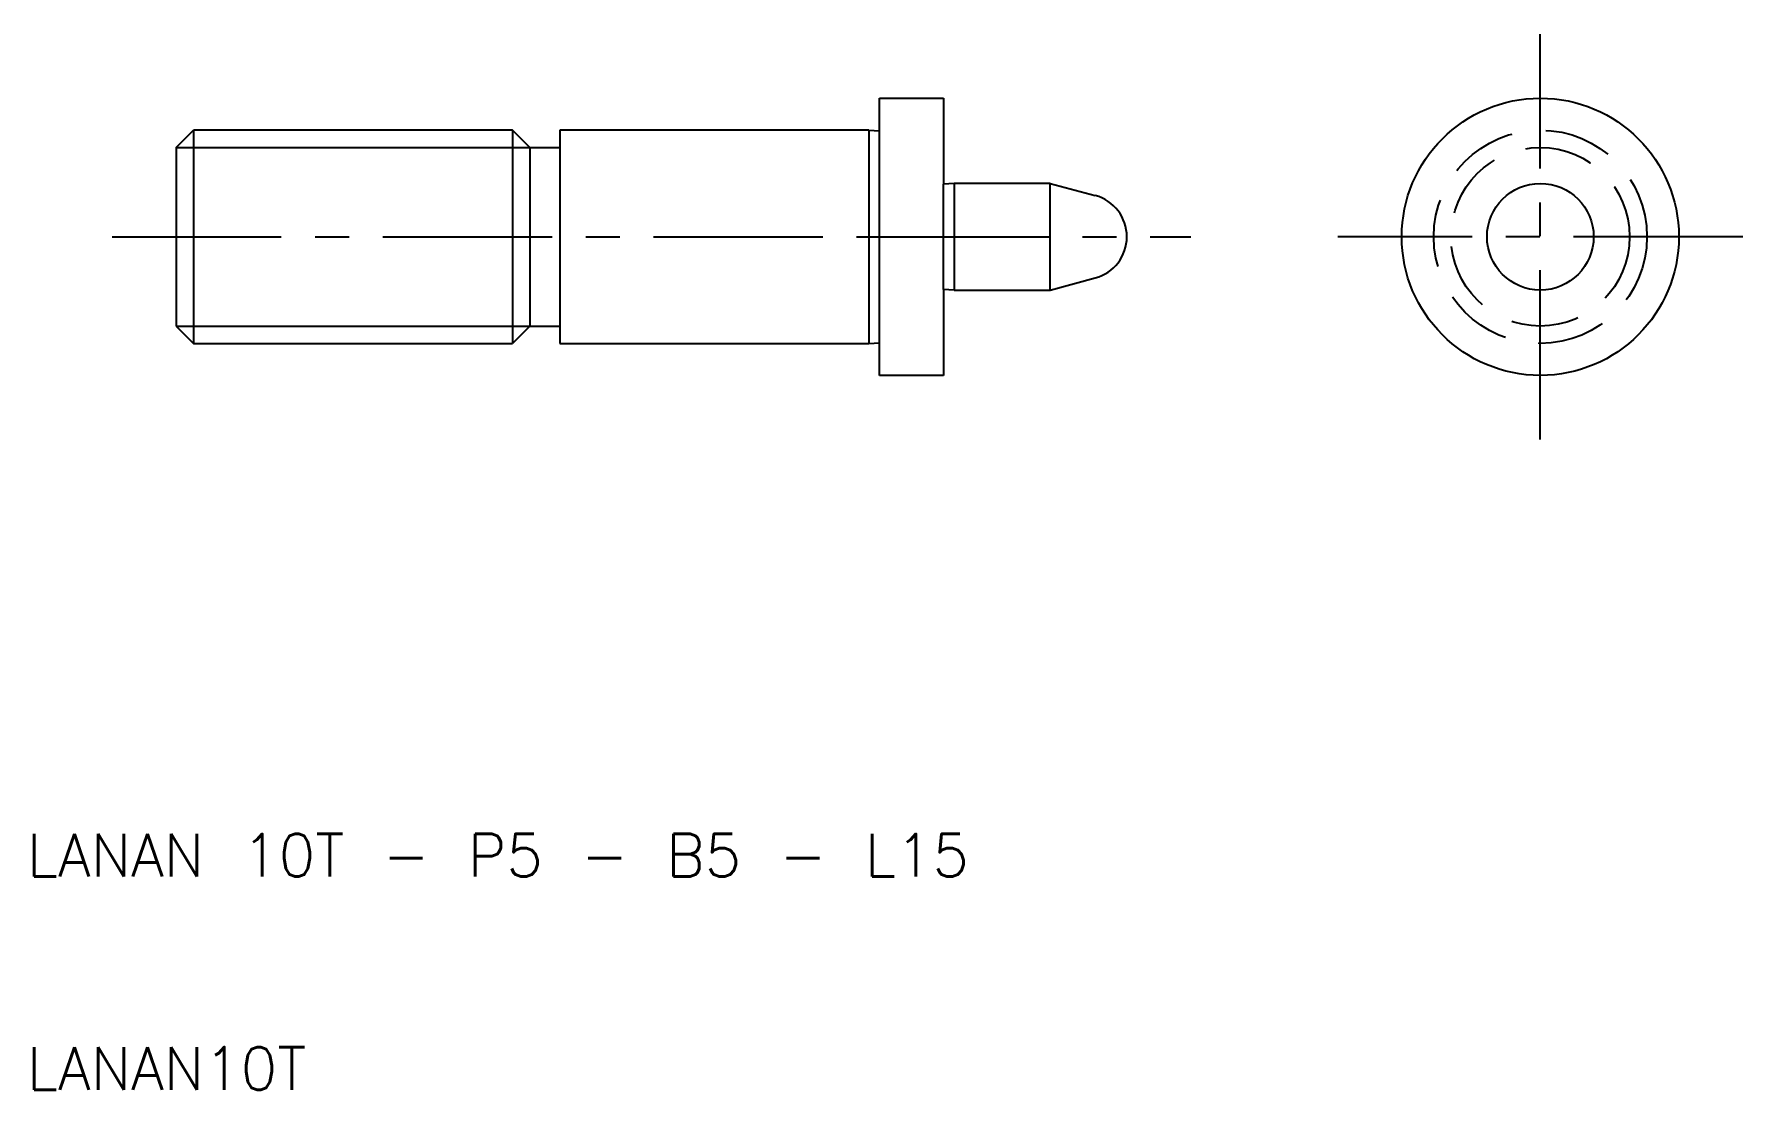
# Model space of a CAD drawing. Extents: x 10.3 to 90.5, y 10 to 59.5.
import ezdxf

# ---------------------------------------------------------------- set-up
doc = ezdxf.new("R2010")
doc.units = 0
doc.header["$LTSCALE"] = 0.25
doc.linetypes.add('CENTER', pattern=[50.8, 31.75, -6.35, 6.35, -6.35])
doc.linetypes.add('DASHED', pattern=[19.05, 12.7, -6.35])
doc.layers.get('0').update_dxf_attribs({"linetype": 'CONTINUOUS'})
doc.layers.add('CENTER', color=1, linetype='CENTER')
doc.styles.get("Standard").update_dxf_attribs({"font": 'txt.shx', "bigfont": 'extfont.shx'})

msp = doc.modelspace()

# ---------------------------------------------------------------- linework, layer by layer
for p, q in [((50, 54.975), (50, 56.5)), ((50, 56.5), (53, 56.5)), ((53, 56.5), (53, 52.475)), ((17, 54.188), (17.812, 55)), ((17.812, 55), (17.812, 45)), ((32.782, 55), (17.812, 55)), ((32.782, 55), (32.782, 45)), ((33.594, 54.188), (32.782, 55)), ((49.5, 55), (35, 55)), ((35, 55), (35, 45)), ((49.5, 55), (49.5, 45)), ((49.5, 55), (50, 54.975)), ((50, 45.025), (50, 54.975)), ((17, 54.188), (17, 45.812)), ((33.594, 54.188), (33.594, 45.812)), ((53.5, 52.5), (53, 52.475)), ((53, 47.525), (53, 52.475)), ((58, 52.5), (53.5, 52.5)), ((53.5, 52.5), (53.5, 47.5)), ((58, 47.5), (58, 52.5)), ((58, 52.5), (60.12, 51.932)), ((53, 47.525), (53, 43.5)), ((53.5, 47.5), (53, 47.525)), ((53.5, 47.5), (58, 47.5)), ((58, 47.5), (60.12, 48.068)), ((17, 45.812), (17.812, 45)), ((33.594, 45.812), (32.782, 45)), ((17.812, 45), (32.782, 45)), ((35, 45), (49.5, 45)), ((49.5, 45), (50, 45.025)), ((50, 43.5), (50, 45.025)), ((53, 43.5), (50, 43.5))]:
    msp.add_line(p, q)
at = {"color": 3}
for p, q in [((17, 54.188), (33.594, 54.188)), ((17, 45.812), (33.594, 45.812))]:
    msp.add_line(p, q, dxfattribs=at)
at = {"color": 7, "linetype": 'CONTINUOUS'}
for p, q in [((33.594, 54.188), (35, 54.188)), ((33.594, 45.812), (35, 45.812))]:
    msp.add_line(p, q, dxfattribs=at)
for radius in [6.5, 2.5]:
    msp.add_circle((81, 50), radius)
at = {"color": 3, "linetype": 'DASHED'}
for radius in [5, 4.188]:
    msp.add_circle((81, 50), radius, dxfattribs=at)
msp.add_arc((59.603, 50), 2, 285, 75)
at = {"layer": 'CENTER', "color": 1, "linetype": 'CENTER'}
for p, q in [((81, 40.5), (81, 59.5)), ((14, 50), (50, 50)), ((50, 50), (64.603, 50)), ((90.5, 50), (71.5, 50))]:
    msp.add_line(p, q, dxfattribs=at)

# ---------------------------------------------------------------- texts
for s, p in [('LANAN 10T - P5 - B5 - L15', (10, 20)), ('LANAN10T', (10, 10))]:
    msp.add_text(s, height=2).set_placement(p)

doc.saveas('drawing.dxf')
